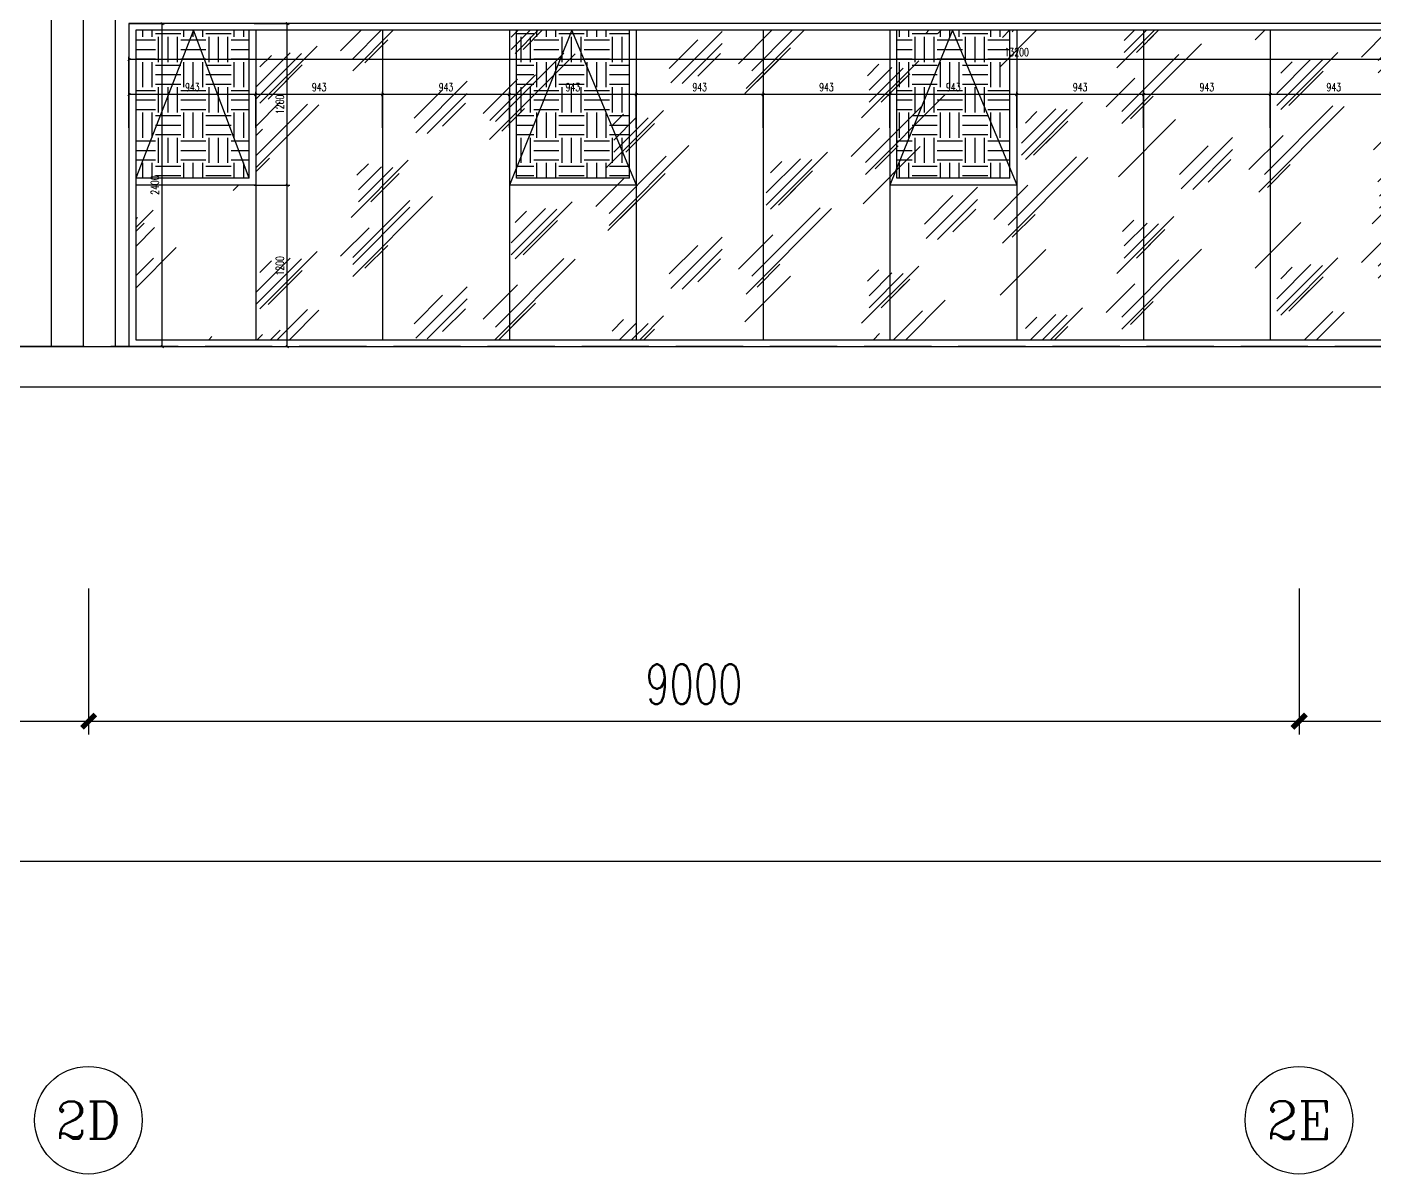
# Model space of a CAD drawing. Extents: x -2377130 to 293730, y -2 to 754590.
# Drawn here: x -876018 to -866002, y 511087 to 519612 of the extents above; entities that cross this region are included whole.
import ezdxf
from ezdxf.enums import TextEntityAlignment as Align

# ---------------------------------------------------------------- set-up
doc = ezdxf.new("R2010")
doc.units = 0
doc.header["$LTSCALE"] = 1000
doc.header["$MEASUREMENT"] = 0
doc.linetypes.add('__DASH', pattern=[0.35, 0.25, -0.1])
doc.linetypes.add('DOTE', pattern=[2.42, 2, -0.2, 0.02, -0.2])
doc.layers.get('Defpoints').update_dxf_attribs({"color": 210})
for name, color, linetype in [('A-AXIS-D', 1, 'Continuous'), ('A-AXIS-DOTE', 14, 'DOTE'), ('A-HATCH-2', 251, 'Continuous'), ('A-LIN-V', 9, 'Continuous'), ('A-WINDOW', 140, 'Continuous'), ('A-门窗表显示尺寸', 160, 'Continuous'), ('AS-WALL', 40, 'Continuous'), ('PUB_TEXT', 7, 'Continuous'), ('SPACE_HATCH', 8, 'Continuous')]:
    doc.layers.add(name, color=color, linetype=linetype)
doc.layers.add('A-WALL-HATCH', color=8, linetype='Continuous', lineweight=13)
doc.styles.add('_TCH_AXIS', font='COMPLEX', dxfattribs={"bigfont": 'GBCBIG'})
doc.styles.add('_TCH_DIM_T3', font='SIMPLEX', dxfattribs={"width": 0.705882, "bigfont": 'GBCBIG'})
doc.styles.add('A-DIM_T3', font='SIMPLEX', dxfattribs={"width": 0.705882, "bigfont": 'GBCBIG'})
doc.dimstyles.new('_TCH_ARCH&&100', dxfattribs={"dimtxt": 297.5, "dimasz": 100, "dimexe": 100, "dimexo": 100, "dimgap": 126.25, "dimtad": 1, "dimdec": 0, "dimzin": 0, "dimdsep": 46, "dimtxsty": '_TCH_DIM_T3', "dimblk": 'ARCHTICK', "dimcen": 0.09, "dimclrt": 7, "dimazin": 2, "dimtfac": 1, "dimtdec": 0, "dimtix": 1, "dimtmove": 2, "dimatfit": 3, "dimfxl": 0, "dimtolj": 1, "dimtzin": 0, "dimarcsym": 0})
doc.dimstyles.new('A-DIM&&20', dxfattribs={"dimtxt": 59.5, "dimasz": 20, "dimexe": 20, "dimexo": 20, "dimgap": 25.25, "dimtad": 1, "dimdec": 0, "dimzin": 0, "dimdsep": 46, "dimtxsty": 'A-DIM_T3', "dimblk": 'ARCHTICK', "dimcen": 0.09, "dimclrt": 7, "dimazin": 2, "dimtfac": 1, "dimtdec": 0, "dimtix": 1, "dimtmove": 2, "dimatfit": 3, "dimfxl": 0, "dimtolj": 1, "dimtzin": 0, "dimarcsym": 0})
pattern_1 = [(0, (0, 0), (187.5, 187.5), [187.5, -187.5]), (0, (0, 70.31), (187.5, 187.5), [187.5, -187.5]), (0, (0, 140.62), (187.5, 187.5), [187.5, -187.5]), (90, (23.44, 164.06), (-187.5, 187.5), [187.5, -187.5]), (90, (93.75, 164.06), (-187.5, 187.5), [187.5, -187.5]), (90, (164.06, 164.06), (-187.5, 187.5), [187.5, -187.5])]

# ---------------------------------------------------------------- blocks, each defined once
blk = doc.blocks.new('_ArchTick')
at = {"color": 0, "linetype": 'ByBlock', "const_width": 0.4}
blk.add_lwpolyline([(-0.5, -0.5), (0.5, 0.5)], dxfattribs=at)
blk = doc.blocks.new('*D1117')
at = {"layer": 'A-AXIS-D', "color": 0, "lineweight": -2}
for p, q in [((-903359, 515440), (-903359, 513313)), ((-745359, 515440), (-745359, 513313)), ((-903359, 513413), (-745359, 513413))]:
    blk.add_line(p, q, dxfattribs=at)
at = {"layer": 'Defpoints', "color": 0}
for p in [(-903359, 515540), (-745359, 515540), (-745359, 513413)]:
    blk.add_point(p, dxfattribs=at)
at = {"layer": 'A-AXIS-D', "color": 0, "lineweight": -2, "xscale": 100, "yscale": 100, "zscale": 100, "rotation": 180}
blk.add_blockref('_ArchTick', (-903359, 513413), dxfattribs=at)
at = {"layer": 'A-AXIS-D', "color": 0, "lineweight": -2, "xscale": 100, "yscale": 100, "zscale": 100}
blk.add_blockref('_ArchTick', (-745359, 513413), dxfattribs=at)
at = {"layer": 'A-AXIS-D', "color": 7, "insert": (-824359, 513688), "char_height": 297.5, "attachment_point": 5, "style": '_TCH_DIM_T3'}
blk.add_mtext('\\A1;158000', dxfattribs=at)
blk = doc.blocks.new('*D1098')
at = {"layer": 'A-AXIS-D', "color": 0, "lineweight": -2}
for p, q in [((-866559, 515440), (-866559, 514353)), ((-857559, 515440), (-857559, 514353)), ((-866559, 514453), (-857559, 514453))]:
    blk.add_line(p, q, dxfattribs=at)
at = {"layer": 'Defpoints', "color": 0}
for p in [(-866559, 515540), (-857559, 515540), (-857559, 514453)]:
    blk.add_point(p, dxfattribs=at)
at = {"layer": 'A-AXIS-D', "color": 0, "lineweight": -2, "xscale": 100, "yscale": 100, "zscale": 100, "rotation": 180}
blk.add_blockref('_ArchTick', (-866559, 514453), dxfattribs=at)
at = {"layer": 'A-AXIS-D', "color": 0, "lineweight": -2, "xscale": 100, "yscale": 100, "zscale": 100}
blk.add_blockref('_ArchTick', (-857559, 514453), dxfattribs=at)
at = {"layer": 'A-AXIS-D', "color": 7, "insert": (-862059, 514728), "char_height": 297.5, "attachment_point": 5, "style": '_TCH_DIM_T3'}
blk.add_mtext('\\A1;9000', dxfattribs=at)
blk = doc.blocks.new('*D1097')
at = {"layer": 'A-AXIS-D', "color": 0, "lineweight": -2}
for p, q in [((-875559, 515440), (-875559, 514353)), ((-866559, 515440), (-866559, 514353)), ((-875559, 514453), (-866559, 514453))]:
    blk.add_line(p, q, dxfattribs=at)
at = {"layer": 'Defpoints', "color": 0}
for p in [(-875559, 515540), (-866559, 515540), (-866559, 514453)]:
    blk.add_point(p, dxfattribs=at)
at = {"layer": 'A-AXIS-D', "color": 0, "lineweight": -2, "xscale": 100, "yscale": 100, "zscale": 100, "rotation": 180}
blk.add_blockref('_ArchTick', (-875559, 514453), dxfattribs=at)
at = {"layer": 'A-AXIS-D', "color": 0, "lineweight": -2, "xscale": 100, "yscale": 100, "zscale": 100}
blk.add_blockref('_ArchTick', (-866559, 514453), dxfattribs=at)
at = {"layer": 'A-AXIS-D', "color": 7, "insert": (-871059, 514728), "char_height": 297.5, "attachment_point": 5, "style": '_TCH_DIM_T3'}
blk.add_mtext('\\A1;9000', dxfattribs=at)
blk = doc.blocks.new('*D1096')
at = {"layer": 'A-AXIS-D', "color": 0, "lineweight": -2}
for p, q in [((-884559, 515440), (-884559, 514353)), ((-875559, 515440), (-875559, 514353)), ((-884559, 514453), (-875559, 514453))]:
    blk.add_line(p, q, dxfattribs=at)
at = {"layer": 'Defpoints', "color": 0}
for p in [(-884559, 515540), (-875559, 515540), (-875559, 514453)]:
    blk.add_point(p, dxfattribs=at)
at = {"layer": 'A-AXIS-D', "color": 0, "lineweight": -2, "xscale": 100, "yscale": 100, "zscale": 100, "rotation": 180}
blk.add_blockref('_ArchTick', (-884559, 514453), dxfattribs=at)
at = {"layer": 'A-AXIS-D', "color": 0, "lineweight": -2, "xscale": 100, "yscale": 100, "zscale": 100}
blk.add_blockref('_ArchTick', (-875559, 514453), dxfattribs=at)
at = {"layer": 'A-AXIS-D', "color": 7, "insert": (-880059, 514728), "char_height": 297.5, "attachment_point": 5, "style": '_TCH_DIM_T3'}
blk.add_mtext('\\A1;9000', dxfattribs=at)
blk = doc.blocks.new('*D926')
at = {"layer": 'A-门窗表显示尺寸', "color": 0, "lineweight": -2}
for p, q in [((-875259, 519123), (-875259, 519390)), ((-862059, 519370), (-875259, 519370)), ((-862059, 519123), (-862059, 519390))]:
    blk.add_line(p, q, dxfattribs=at)
at = {"layer": 'Defpoints', "color": 0}
for p in [(-875259, 519370), (-875259, 519103), (-862059, 519103)]:
    blk.add_point(p, dxfattribs=at)
at = {"layer": 'A-门窗表显示尺寸', "color": 0, "lineweight": -2, "xscale": 20, "yscale": 20, "zscale": 20, "rotation": 180}
blk.add_blockref('_ArchTick', (-875259, 519370), dxfattribs=at)
at = {"layer": 'A-门窗表显示尺寸', "color": 0, "lineweight": -2, "xscale": 20, "yscale": 20, "zscale": 20}
blk.add_blockref('_ArchTick', (-862059, 519370), dxfattribs=at)
at = {"layer": 'A-门窗表显示尺寸', "color": 7, "insert": (-868659, 519425), "char_height": 59.5, "attachment_point": 5, "style": 'A-DIM_T3'}
blk.add_mtext('\\A1;13200', dxfattribs=at)
blk = doc.blocks.new('*D927')
at = {"layer": 'A-门窗表显示尺寸', "color": 0, "lineweight": -2}
for p, q in [((-875259, 519637), (-874992, 519637)), ((-875012, 517237), (-875012, 519637)), ((-875259, 517237), (-874992, 517237))]:
    blk.add_line(p, q, dxfattribs=at)
at = {"layer": 'Defpoints', "color": 0}
for p in [(-875279, 519637), (-875012, 519637), (-875279, 517237)]:
    blk.add_point(p, dxfattribs=at)
at = {"layer": 'A-门窗表显示尺寸', "color": 0, "lineweight": -2, "xscale": 20, "yscale": 20, "zscale": 20}
for p, rotation in [((-875012, 519637), 90), ((-875012, 517237), 270)]:
    blk.add_blockref('_ArchTick', p, dxfattribs=dict(at, rotation=rotation))
at = {"layer": 'A-门窗表显示尺寸', "color": 7, "insert": (-875067, 518437), "char_height": 59.5, "attachment_point": 5, "rotation": 90, "style": 'A-DIM_T3'}
blk.add_mtext('\\A1;2400', dxfattribs=at)
blk = doc.blocks.new('*D917')
at = {"layer": 'A-门窗表显示尺寸', "color": 0, "lineweight": -2}
for p, q in [((-875259, 518863), (-875259, 519130)), ((-874316, 519110), (-875259, 519110)), ((-874316, 518863), (-874316, 519130))]:
    blk.add_line(p, q, dxfattribs=at)
at = {"layer": 'Defpoints', "color": 0}
for p in [(-875259, 519110), (-875259, 518843), (-874316, 518843)]:
    blk.add_point(p, dxfattribs=at)
at = {"layer": 'A-门窗表显示尺寸', "color": 0, "lineweight": -2, "xscale": 20, "yscale": 20, "zscale": 20, "rotation": 180}
blk.add_blockref('_ArchTick', (-875259, 519110), dxfattribs=at)
at = {"layer": 'A-门窗表显示尺寸', "color": 0, "lineweight": -2, "xscale": 20, "yscale": 20, "zscale": 20}
blk.add_blockref('_ArchTick', (-874316, 519110), dxfattribs=at)
at = {"layer": 'A-门窗表显示尺寸', "color": 7, "insert": (-874788, 519165), "char_height": 59.5, "attachment_point": 5, "style": 'A-DIM_T3'}
blk.add_mtext('\\A1;943', dxfattribs=at)
blk = doc.blocks.new('*D918')
at = {"layer": 'A-门窗表显示尺寸', "color": 0, "lineweight": -2}
for p, q in [((-874316, 518863), (-874316, 519130)), ((-873374, 519110), (-874316, 519110)), ((-873374, 518863), (-873374, 519130))]:
    blk.add_line(p, q, dxfattribs=at)
at = {"layer": 'Defpoints', "color": 0}
for p in [(-874316, 519110), (-874316, 518843), (-873374, 518843)]:
    blk.add_point(p, dxfattribs=at)
at = {"layer": 'A-门窗表显示尺寸', "color": 0, "lineweight": -2, "xscale": 20, "yscale": 20, "zscale": 20, "rotation": 180}
blk.add_blockref('_ArchTick', (-874316, 519110), dxfattribs=at)
at = {"layer": 'A-门窗表显示尺寸', "color": 0, "lineweight": -2, "xscale": 20, "yscale": 20, "zscale": 20}
blk.add_blockref('_ArchTick', (-873374, 519110), dxfattribs=at)
at = {"layer": 'A-门窗表显示尺寸', "color": 7, "insert": (-873845, 519165), "char_height": 59.5, "attachment_point": 5, "style": 'A-DIM_T3'}
blk.add_mtext('\\A1;943', dxfattribs=at)
blk = doc.blocks.new('*D919')
at = {"layer": 'A-门窗表显示尺寸', "color": 0, "lineweight": -2}
for p, q in [((-873374, 518863), (-873374, 519130)), ((-872431, 519110), (-873374, 519110)), ((-872431, 518863), (-872431, 519130))]:
    blk.add_line(p, q, dxfattribs=at)
at = {"layer": 'Defpoints', "color": 0}
for p in [(-873374, 519110), (-873374, 518843), (-872431, 518843)]:
    blk.add_point(p, dxfattribs=at)
at = {"layer": 'A-门窗表显示尺寸', "color": 0, "lineweight": -2, "xscale": 20, "yscale": 20, "zscale": 20, "rotation": 180}
blk.add_blockref('_ArchTick', (-873374, 519110), dxfattribs=at)
at = {"layer": 'A-门窗表显示尺寸', "color": 0, "lineweight": -2, "xscale": 20, "yscale": 20, "zscale": 20}
blk.add_blockref('_ArchTick', (-872431, 519110), dxfattribs=at)
at = {"layer": 'A-门窗表显示尺寸', "color": 7, "insert": (-872902, 519165), "char_height": 59.5, "attachment_point": 5, "style": 'A-DIM_T3'}
blk.add_mtext('\\A1;943', dxfattribs=at)
blk = doc.blocks.new('*D920')
at = {"layer": 'A-门窗表显示尺寸', "color": 0, "lineweight": -2}
for p, q in [((-872431, 518863), (-872431, 519130)), ((-871488, 519110), (-872431, 519110)), ((-871488, 518863), (-871488, 519130))]:
    blk.add_line(p, q, dxfattribs=at)
at = {"layer": 'Defpoints', "color": 0}
for p in [(-872431, 519110), (-872431, 518843), (-871488, 518843)]:
    blk.add_point(p, dxfattribs=at)
at = {"layer": 'A-门窗表显示尺寸', "color": 0, "lineweight": -2, "xscale": 20, "yscale": 20, "zscale": 20, "rotation": 180}
blk.add_blockref('_ArchTick', (-872431, 519110), dxfattribs=at)
at = {"layer": 'A-门窗表显示尺寸', "color": 0, "lineweight": -2, "xscale": 20, "yscale": 20, "zscale": 20}
blk.add_blockref('_ArchTick', (-871488, 519110), dxfattribs=at)
at = {"layer": 'A-门窗表显示尺寸', "color": 7, "insert": (-871959, 519165), "char_height": 59.5, "attachment_point": 5, "style": 'A-DIM_T3'}
blk.add_mtext('\\A1;943', dxfattribs=at)
blk = doc.blocks.new('*D921')
at = {"layer": 'A-门窗表显示尺寸', "color": 0, "lineweight": -2}
for p, q in [((-871488, 518863), (-871488, 519130)), ((-870545, 519110), (-871488, 519110)), ((-870545, 518863), (-870545, 519130))]:
    blk.add_line(p, q, dxfattribs=at)
at = {"layer": 'Defpoints', "color": 0}
for p in [(-871488, 519110), (-871488, 518843), (-870545, 518843)]:
    blk.add_point(p, dxfattribs=at)
at = {"layer": 'A-门窗表显示尺寸', "color": 0, "lineweight": -2, "xscale": 20, "yscale": 20, "zscale": 20, "rotation": 180}
blk.add_blockref('_ArchTick', (-871488, 519110), dxfattribs=at)
at = {"layer": 'A-门窗表显示尺寸', "color": 0, "lineweight": -2, "xscale": 20, "yscale": 20, "zscale": 20}
blk.add_blockref('_ArchTick', (-870545, 519110), dxfattribs=at)
at = {"layer": 'A-门窗表显示尺寸', "color": 7, "insert": (-871016, 519165), "char_height": 59.5, "attachment_point": 5, "style": 'A-DIM_T3'}
blk.add_mtext('\\A1;943', dxfattribs=at)
blk = doc.blocks.new('*D922')
at = {"layer": 'A-门窗表显示尺寸', "color": 0, "lineweight": -2}
for p, q in [((-870545, 518863), (-870545, 519130)), ((-869602, 519110), (-870545, 519110)), ((-869602, 518863), (-869602, 519130))]:
    blk.add_line(p, q, dxfattribs=at)
at = {"layer": 'Defpoints', "color": 0}
for p in [(-870545, 519110), (-870545, 518843), (-869602, 518843)]:
    blk.add_point(p, dxfattribs=at)
at = {"layer": 'A-门窗表显示尺寸', "color": 0, "lineweight": -2, "xscale": 20, "yscale": 20, "zscale": 20, "rotation": 180}
blk.add_blockref('_ArchTick', (-870545, 519110), dxfattribs=at)
at = {"layer": 'A-门窗表显示尺寸', "color": 0, "lineweight": -2, "xscale": 20, "yscale": 20, "zscale": 20}
blk.add_blockref('_ArchTick', (-869602, 519110), dxfattribs=at)
at = {"layer": 'A-门窗表显示尺寸', "color": 7, "insert": (-870074, 519165), "char_height": 59.5, "attachment_point": 5, "style": 'A-DIM_T3'}
blk.add_mtext('\\A1;943', dxfattribs=at)
blk = doc.blocks.new('*D923')
at = {"layer": 'A-门窗表显示尺寸', "color": 0, "lineweight": -2}
for p, q in [((-869602, 518863), (-869602, 519130)), ((-868659, 519110), (-869602, 519110)), ((-868659, 518863), (-868659, 519130))]:
    blk.add_line(p, q, dxfattribs=at)
at = {"layer": 'Defpoints', "color": 0}
for p in [(-869602, 519110), (-869602, 518843), (-868659, 518843)]:
    blk.add_point(p, dxfattribs=at)
at = {"layer": 'A-门窗表显示尺寸', "color": 0, "lineweight": -2, "xscale": 20, "yscale": 20, "zscale": 20, "rotation": 180}
blk.add_blockref('_ArchTick', (-869602, 519110), dxfattribs=at)
at = {"layer": 'A-门窗表显示尺寸', "color": 0, "lineweight": -2, "xscale": 20, "yscale": 20, "zscale": 20}
blk.add_blockref('_ArchTick', (-868659, 519110), dxfattribs=at)
at = {"layer": 'A-门窗表显示尺寸', "color": 7, "insert": (-869131, 519165), "char_height": 59.5, "attachment_point": 5, "style": 'A-DIM_T3'}
blk.add_mtext('\\A1;943', dxfattribs=at)
blk = doc.blocks.new('*D924')
at = {"layer": 'A-门窗表显示尺寸', "color": 0, "lineweight": -2}
for p, q in [((-868659, 518863), (-868659, 519130)), ((-867716, 519110), (-868659, 519110)), ((-867716, 518863), (-867716, 519130))]:
    blk.add_line(p, q, dxfattribs=at)
at = {"layer": 'Defpoints', "color": 0}
for p in [(-868659, 519110), (-868659, 518843), (-867716, 518843)]:
    blk.add_point(p, dxfattribs=at)
at = {"layer": 'A-门窗表显示尺寸', "color": 0, "lineweight": -2, "xscale": 20, "yscale": 20, "zscale": 20, "rotation": 180}
blk.add_blockref('_ArchTick', (-868659, 519110), dxfattribs=at)
at = {"layer": 'A-门窗表显示尺寸', "color": 0, "lineweight": -2, "xscale": 20, "yscale": 20, "zscale": 20}
blk.add_blockref('_ArchTick', (-867716, 519110), dxfattribs=at)
at = {"layer": 'A-门窗表显示尺寸', "color": 7, "insert": (-868188, 519165), "char_height": 59.5, "attachment_point": 5, "style": 'A-DIM_T3'}
blk.add_mtext('\\A1;943', dxfattribs=at)
blk = doc.blocks.new('*D925')
at = {"layer": 'A-门窗表显示尺寸', "color": 0, "lineweight": -2}
for p, q in [((-867716, 518863), (-867716, 519130)), ((-866774, 519110), (-867716, 519110)), ((-866774, 518863), (-866774, 519130))]:
    blk.add_line(p, q, dxfattribs=at)
at = {"layer": 'Defpoints', "color": 0}
for p in [(-867716, 519110), (-867716, 518843), (-866774, 518843)]:
    blk.add_point(p, dxfattribs=at)
at = {"layer": 'A-门窗表显示尺寸', "color": 0, "lineweight": -2, "xscale": 20, "yscale": 20, "zscale": 20, "rotation": 180}
blk.add_blockref('_ArchTick', (-867716, 519110), dxfattribs=at)
at = {"layer": 'A-门窗表显示尺寸', "color": 0, "lineweight": -2, "xscale": 20, "yscale": 20, "zscale": 20}
blk.add_blockref('_ArchTick', (-866774, 519110), dxfattribs=at)
at = {"layer": 'A-门窗表显示尺寸', "color": 7, "insert": (-867245, 519165), "char_height": 59.5, "attachment_point": 5, "style": 'A-DIM_T3'}
blk.add_mtext('\\A1;943', dxfattribs=at)
blk = doc.blocks.new('*D910')
at = {"layer": 'A-门窗表显示尺寸', "color": 0, "lineweight": -2}
for p, q in [((-866774, 518863), (-866774, 519130)), ((-865831, 519110), (-866774, 519110)), ((-865831, 518863), (-865831, 519130))]:
    blk.add_line(p, q, dxfattribs=at)
at = {"layer": 'Defpoints', "color": 0}
for p in [(-866774, 519110), (-866774, 518843), (-865831, 518843)]:
    blk.add_point(p, dxfattribs=at)
at = {"layer": 'A-门窗表显示尺寸', "color": 0, "lineweight": -2, "xscale": 20, "yscale": 20, "zscale": 20, "rotation": 180}
blk.add_blockref('_ArchTick', (-866774, 519110), dxfattribs=at)
at = {"layer": 'A-门窗表显示尺寸', "color": 0, "lineweight": -2, "xscale": 20, "yscale": 20, "zscale": 20}
blk.add_blockref('_ArchTick', (-865831, 519110), dxfattribs=at)
at = {"layer": 'A-门窗表显示尺寸', "color": 7, "insert": (-866302, 519165), "char_height": 59.5, "attachment_point": 5, "style": 'A-DIM_T3'}
blk.add_mtext('\\A1;943', dxfattribs=at)
blk = doc.blocks.new('*D915')
at = {"layer": 'A-门窗表显示尺寸', "color": 0, "lineweight": -2}
for p, q in [((-874329, 518437), (-874062, 518437)), ((-874082, 517237), (-874082, 518437)), ((-874329, 517237), (-874062, 517237))]:
    blk.add_line(p, q, dxfattribs=at)
at = {"layer": 'Defpoints', "color": 0}
for p in [(-874349, 518437), (-874082, 518437), (-874349, 517237)]:
    blk.add_point(p, dxfattribs=at)
at = {"layer": 'A-门窗表显示尺寸', "color": 0, "lineweight": -2, "xscale": 20, "yscale": 20, "zscale": 20}
for p, rotation in [((-874082, 518437), 90), ((-874082, 517237), 270)]:
    blk.add_blockref('_ArchTick', p, dxfattribs=dict(at, rotation=rotation))
at = {"layer": 'A-门窗表显示尺寸', "color": 7, "insert": (-874137, 517837), "char_height": 59.5, "attachment_point": 5, "rotation": 90, "style": 'A-DIM_T3'}
blk.add_mtext('\\A1;1200', dxfattribs=at)
blk = doc.blocks.new('*D916')
at = {"layer": 'A-门窗表显示尺寸', "color": 0, "lineweight": -2}
for p, q in [((-874329, 519637), (-874062, 519637)), ((-874082, 518437), (-874082, 519637)), ((-874329, 518437), (-874062, 518437))]:
    blk.add_line(p, q, dxfattribs=at)
at = {"layer": 'Defpoints', "color": 0}
for p in [(-874349, 519637), (-874082, 519637), (-874349, 518437)]:
    blk.add_point(p, dxfattribs=at)
at = {"layer": 'A-门窗表显示尺寸', "color": 0, "lineweight": -2, "xscale": 20, "yscale": 20, "zscale": 20}
for p, rotation in [((-874082, 519637), 90), ((-874082, 518437), 270)]:
    blk.add_blockref('_ArchTick', p, dxfattribs=dict(at, rotation=rotation))
at = {"layer": 'A-门窗表显示尺寸', "color": 7, "insert": (-874137, 519037), "char_height": 59.5, "attachment_point": 5, "rotation": 90, "style": 'A-DIM_T3'}
blk.add_mtext('\\A1;1200', dxfattribs=at)

msp = doc.modelspace()

# ---------------------------------------------------------------- hatches: boundary and pattern name
at = {"layer": 'A-WALL-HATCH'}
h = msp.add_hatch(dxfattribs=at)
h.set_pattern_fill('玻璃2', color=8, scale=100, angle=180)
h.set_pattern_definition([(45, (1649211.1, 60), (0, 1527.35065), [600, -360, 600, -360, 240, -523.28157]), (45, (1649181.1, 90), (0, 1527.35065), [480, -600, 360, -360, 420, -463.28157]), (45, (1649181.1, 180), (0, 1527.35065), [360, -720, 240, -360, 540, -463.28157]), (45, (1649271.1, 90), (0, 1527.35065), [360, -720, 300, -1303.2815]), (45, (1649361.1, 180), (0, 1527.35065), [180, -900, 120, -1483.2815]), (45, (1649211.1, 330), (0, 1527.35065), [120, -900, 120, -480, 300, -763.28157]), (45, (1649751.1, 240), (0, 1527.35065), [600, -900, 720, -475.28157]), (45, (1649751.1, 150), (0, 1527.35065), [840, -600, 900, -355.28157]), (45, (1649901.1, 270), (0, -1697.0563), [600, -840, 480, -763.2816]), (45, (1649811.1, 450), (0, 1527.35065), [300, -1200, 360, -823.28157]), (45, (1649991.1, 360), (0, 1527.35065), [240, -1200, 240, -1003.2815])])
h.paths.add_polyline_path([(-875209.3, 517287.5), (-862309.3, 517287.5), (-862309.3, 519587.5), (-874316.5, 519587.5), (-874313.6, 518437.5), (-875209.3, 518437.5)])
at = {"layer": 'SPACE_HATCH'}
h = msp.add_hatch(dxfattribs=at)
h.set_pattern_fill('土壤', color=8, scale=50, style=0)
h.set_pattern_definition(pattern_1)
h.paths.add_polyline_path([(-875209.3, 518487.5), (-874369.3, 518487.5), (-874369.3, 519587.5), (-875209.3, 519587.5)])
h = msp.add_hatch(dxfattribs=at)
h.set_pattern_fill('土壤', color=8, scale=50, style=0)
h.set_pattern_definition(pattern_1)
h.paths.add_polyline_path([(-872377.9, 518487.5), (-871537.9, 518487.5), (-871537.9, 519587.5), (-872377.9, 519587.5)])
h = msp.add_hatch(dxfattribs=at)
h.set_pattern_fill('土壤', color=8, scale=50, style=0)
h.set_pattern_definition(pattern_1)
h.paths.add_polyline_path([(-869549.3, 518487.5), (-868709.3, 518487.5), (-868709.3, 519587.5), (-869549.3, 519587.5)])

# ---------------------------------------------------------------- linework, layer by layer
at = {"layer": 'A-AXIS-D', "color": 8}
for centre in [(-875560.9, 511487.5), (-866560.9, 511487.5)]:
    msp.add_circle(centre, 400, dxfattribs=at)
at = {"layer": 'A-AXIS-DOTE', "color": 8, "linetype": '__DASH', "ltscale": 2}
msp.add_line((-738393.5, 517237.5), (-910418.5, 517237.5), dxfattribs=at)
at = {"layer": 'A-HATCH-2', "color": 8, "linetype": 'Continuous'}
for p, q in [((-875836.4, 517237.5), (-875836.4, 534887.5)), ((-875598.3, 517237.5), (-875598.3, 534887.5)), ((-875360.2, 517237.5), (-875360.2, 534887.5))]:
    msp.add_line(p, q, dxfattribs=at)
at = {"layer": 'A-LIN-V', "color": 8}
msp.add_line((-903359.3, 517237.5), (-745359.3, 517237.5), dxfattribs=at)
at = {"layer": 'A-WINDOW', "color": 8}
for p, q in [((-874366.5, 518487.5), (-874366.5, 519587.5)), ((-874316.5, 519587.5), (-874316.5, 517287.5)), ((-873373.6, 519587.5), (-873373.6, 517287.5)), ((-872430.8, 519587.5), (-872430.8, 517287.5)), ((-872377.9, 518487.5), (-872377.9, 519587.5)), ((-871537.9, 518487.5), (-871537.9, 519587.5)), ((-871487.9, 519587.5), (-871487.9, 517287.5)), ((-870545, 519587.5), (-870545, 517287.5)), ((-869602.2, 519587.5), (-869602.2, 517287.5)), ((-869549.3, 518487.5), (-869549.3, 519587.5)), ((-868709.3, 518487.5), (-868709.3, 519587.5)), ((-868659.3, 519587.5), (-868659.3, 517287.5)), ((-867716.5, 519587.5), (-867716.5, 517287.5)), ((-866773.6, 519587.5), (-866773.6, 517287.5)), ((-874366.5, 518487.5), (-875209.3, 518487.5)), ((-874316.5, 518437.5), (-875209.3, 518437.5)), ((-871485, 518437.5), (-872430.8, 518437.5)), ((-871537.9, 518487.5), (-872377.9, 518487.5)), ((-868656.5, 518437.5), (-869602.2, 518437.5)), ((-868709.3, 518487.5), (-869549.3, 518487.5))]:
    msp.add_line(p, q, dxfattribs=at)
for points in [[(-875259.3, 517237.5), (-862059.3, 517237.5), (-862059.3, 519637.5), (-875259.3, 519637.5)], [(-875209.3, 517287.5), (-862109.3, 517287.5), (-862109.3, 519587.5), (-875209.3, 519587.5)]]:
    msp.add_lwpolyline(points, close=True, dxfattribs=at)
for points in [[(-874366.5, 518487.5), (-874780, 519587.5), (-875209.3, 518487.5)], [(-871485, 518437.5), (-871965.7, 519587.5), (-872430.8, 518437.5)], [(-868656.5, 518437.5), (-869137.1, 519587.5), (-869602.2, 518437.5)]]:
    msp.add_lwpolyline(points, dxfattribs=at)
at = {"layer": 'AS-WALL', "color": 8}
msp.add_line((-910418.5, 516937.5), (-738393.5, 516937.5), dxfattribs=at)

# ---------------------------------------------------------------- texts
at = {"layer": 'PUB_TEXT', "color": 8, "style": '_TCH_AXIS'}
for s, height, p, p2 in [('2D', 276.42, (-875804.4, 511349.2), (-875317.4, 511349.2)), ('2E', 282.17, (-866802.8, 511346.4), (-866319.1, 511346.4))]:
    msp.add_text(s, height=height, dxfattribs=at).set_placement(p, p2, align=Align.FIT)

# ---------------------------------------------------------------- dimensions: what is measured, and where the dimension line sits
at = {"layer": 'A-AXIS-D', "color": 8}
for base, p1, p2, picture, middle in [((-745359.3, 513413.4), (-903359.3, 515540), (-745359.3, 515540), '*D1117', (-824359.3, 513688.4)), ((-875559.3, 514453.4), (-884559.3, 515540), (-875559.3, 515540), '*D1096', (-880059.3, 514728.4)), ((-866559.3, 514453.4), (-875559.3, 515540), (-866559.3, 515540), '*D1097', (-871059.3, 514728.4)), ((-857559.3, 514453.4), (-866559.3, 515540), (-857559.3, 515540), '*D1098', (-862059.3, 514728.4))]:
    dim = msp.add_linear_dim(base=base, p1=p1, p2=p2, angle=0, dimstyle='_TCH_ARCH&&100', override={"dimgap": 0}, dxfattribs=at)
    dim.commit()
    dim.dimension.update_dxf_attribs({"geometry": picture, "text_midpoint": middle, "dimtype": 161})
at = {"layer": 'A-门窗表显示尺寸', "color": 8}
for p1, p2, picture, middle in [((-875279.3, 517237.5), (-875279.3, 519637.5), '*D927', (-875066.9, 518437.5)), ((-874349.3, 518437.5), (-874349.3, 519637.5), '*D916', (-874136.9, 519037.5)), ((-862059.3, 519102.5), (-875259.3, 519102.5), '*D926', (-868659.3, 519425)), ((-874316.5, 518842.5), (-875259.3, 518842.5), '*D917', (-874787.9, 519165)), ((-873373.6, 518842.5), (-874316.5, 518842.5), '*D918', (-873845, 519165)), ((-872430.8, 518842.5), (-873373.6, 518842.5), '*D919', (-872902.2, 519165)), ((-871487.9, 518842.5), (-872430.8, 518842.5), '*D920', (-871959.3, 519165)), ((-870545, 518842.5), (-871487.9, 518842.5), '*D921', (-871016.5, 519165)), ((-869602.2, 518842.5), (-870545, 518842.5), '*D922', (-870073.6, 519165)), ((-868659.3, 518842.5), (-869602.2, 518842.5), '*D923', (-869130.8, 519165)), ((-867716.5, 518842.5), (-868659.3, 518842.5), '*D924', (-868187.9, 519165)), ((-866773.6, 518842.5), (-867716.5, 518842.5), '*D925', (-867245, 519165)), ((-865830.8, 518842.5), (-866773.6, 518842.5), '*D910', (-866302.2, 519165)), ((-874349.3, 517237.5), (-874349.3, 518437.5), '*D915', (-874136.9, 517837.5))]:
    dim = msp.add_aligned_dim(p1=p1, p2=p2, distance=-267.5, dimstyle='A-DIM&&20', dxfattribs=at)
    dim.commit()
    dim.dimension.update_dxf_attribs({"geometry": picture, "text_midpoint": middle})

doc.saveas('drawing.dxf')
